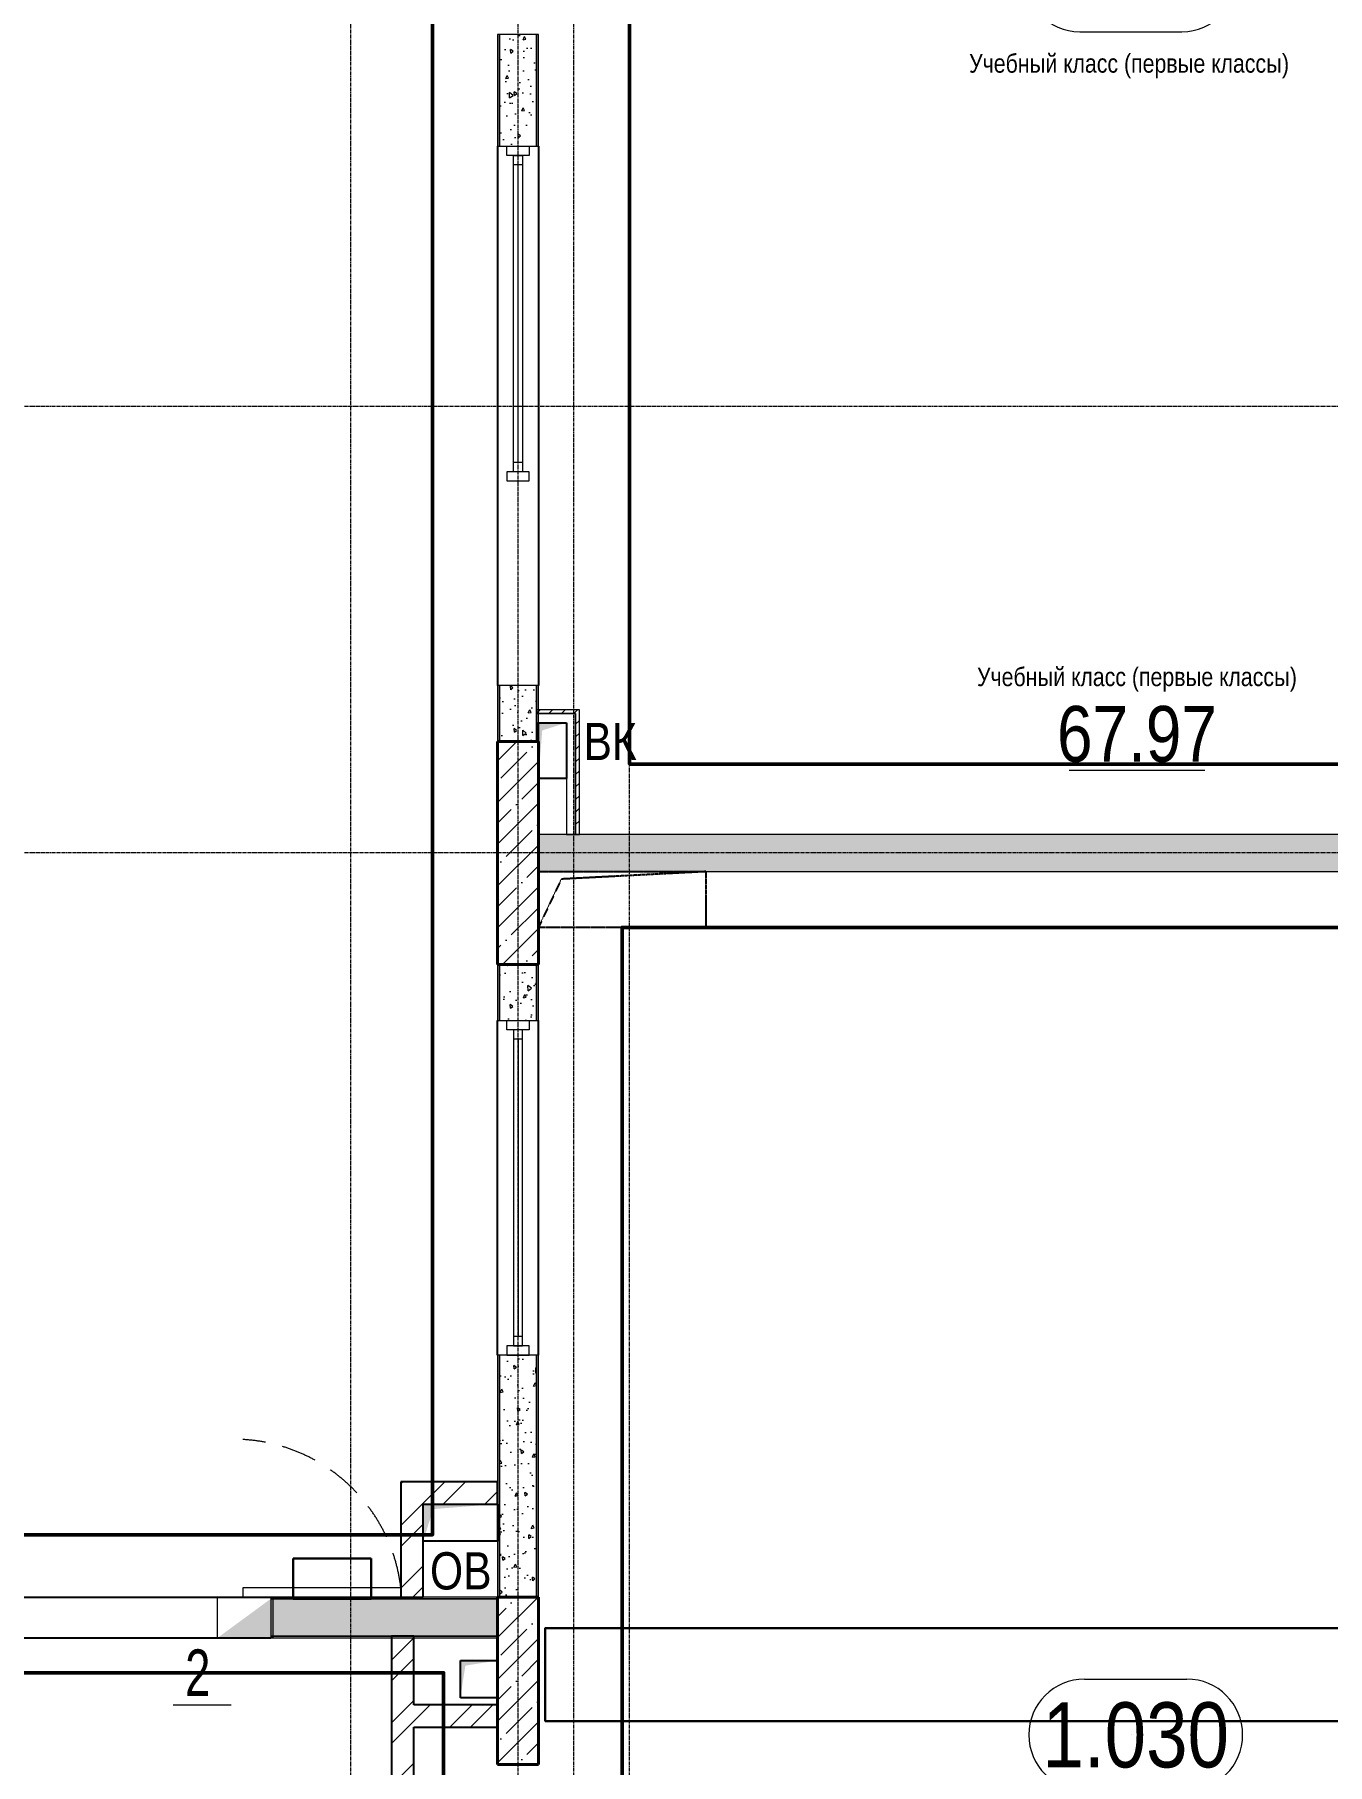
# Model space of a CAD drawing. Header units: millimetres. Extents: x -7155 to 483283, y -227682 to 148426.
# Drawn here: x 9700 to 16653, y 38000 to 47300 of the extents above; entities that cross this region are included whole.
import ezdxf
from ezdxf.enums import TextEntityAlignment as Align

# ---------------------------------------------------------------- set-up
doc = ezdxf.new("R2010")
doc.units = ezdxf.units.MM
for name, pattern in [('CENTER2', [28.575, 19.05, -3.175, 3.175, -3.175]), ('DASHED', [19.05, 12.7, -6.35]), ('HIDDEN', [9.525, 6.35, -3.175]), ('HIDDEN2', [4.7625, 3.175, -1.5875])]:
    doc.linetypes.add(name, pattern=pattern)
doc.layers.get('Defpoints').update_dxf_attribs({"color": 140})
for name, color, linetype, lineweight, true_color in [('A-AREA', 7, 'Continuous', 15, 0x7f7f7f), ('АР_Оси_РД_100', 7, 'Continuous', 0, 0x525252), ('МАГНИТЫ', 7, 'Continuous', 0, 0xd100d1), ('РД_Витраж_вн', 7, 'Continuous', 25, 0x148aff), ('РД_Оси_100', 7, 'Continuous', 0, 0x525252), ('РД_проем_инж перемыч_фахверк', 7, 'Continuous', 18, 0xff1f1f)]:
    doc.layers.add(name, color=color, linetype=linetype, lineweight=lineweight, true_color=true_color)
for name, color, linetype, lineweight in [('АР_Area', 5, 'Continuous', 5), ('АР_Двери_внутренние_антипаника', 7, 'Continuous', 0), ('АР_Колонны', 70, 'Continuous', 30), ('АР_Окна', 4, 'Continuous', 5), ('АР_Отв. марка', 4, 'Continuous', 9), ('АР_площадь пом', 5, 'Continuous', 5), ('АР_Стены ГКЛ', 1, 'Continuous', 15), ('АР_Стены ЖБ', 7, 'Continuous', 30), ('АР_Стены кирпич', 32, 'Continuous', 25), ('АР_Стены ПЕНОблок', 52, 'Continuous', 20), ('АР_Тонкая', 254, 'Continuous', 5), ('АР_Штриховка', 8, 'Continuous', 0), ('ВК_Шахты', 5, 'Continuous', 9), ('ОВ_Отопление', 30, 'Continuous', 5), ('осново', 7, 'Continuous', 30), ('СС_Отверстия', 72, 'Continuous', 9)]:
    doc.layers.add(name, color=color, linetype=linetype, lineweight=lineweight)
doc.layers.add('РД_Проем', color=230, linetype='Continuous', lineweight=0, plot=False)
doc.styles.add('Arial0', font='arial.ttf')
doc.styles.add('style1', font='ARIALN.TTF')

# ---------------------------------------------------------------- blocks, each defined once
blk = doc.blocks.new('СОШ_2200_АР_ОСИ_М100_28.05.24')
at = {"layer": 'АР_Оси_РД_100', "linetype": 'CENTER2'}
for p, q in [((29555, 45300), (-5954.958, 45300)), ((29555, 42900), (-5954.958, 42900))]:
    blk.add_line(p, q, dxfattribs=at)
for points in [[(11400, 139938.679), (11400, -6155)], [(12000.12, -6155), (12300, -5755), (12300, 139538.679), (12000, 139938.679)], [(12600, -6155), (12600, 139938.679)], [(13200, -6155), (12900, -5755), (12900, 139538.679), (13220.167, 139939.357)]]:
    blk.add_lwpolyline(points, dxfattribs=at)
blk = doc.blocks.new('MOK-МаркаПом_овал_ареал')
for p, q in [((-2.75, 3), (2.75, 3)), ((-2.75, -3), (2.75, -3))]:
    blk.add_line(p, q)
for centre, radius, start, end in [((-2.75, 0), 3, 90, 270), ((2.75, 0), 3, 270, 90), ((-3.75, 0), 3.5, 0, 0.00095)]:
    blk.add_arc(centre, radius, start, end)
at = {"color": 0, "style": 'style1'}
blk.add_attdef('АР-ПОМЕЩЕНИЕ:НОМЕР', text='', height=3.5, dxfattribs=at).set_placement((0, 0), align=Align.MIDDLE)
blk = doc.blocks.new('MOK-МаркаПомещения1')
at = {"layer": 'A-AREA', "color": 0}
blk.add_line((-3.651, -1.944), (3.649, -1.944), dxfattribs=at)
at = {"layer": 'A-AREA', "color": 0, "style": 'style1'}
blk.add_attdef('АР-ПОМЕЩЕНИЕ:ПЛОЩАДЬ', text='', height=3, dxfattribs=at).set_placement((0, 0), align=Align.MIDDLE)
blk = doc.blocks.new('MOK-МаркаПроема инж.')
blk.add_line((-1.328, -1.754), (1.802, -1.754))
at = {"color": 0, "style": 'Arial0', "width": 0.7}
blk.add_attdef('АР-ПРОЕМ:Коробка', text='', height=2.5, dxfattribs=at).set_placement((0, 0), align=Align.MIDDLE)

msp = doc.modelspace()

# ---------------------------------------------------------------- hatches: boundary and pattern name
at = {"layer": 'АР_Стены ГКЛ', "linetype": 'Continuous', "lineweight": 0, "true_color": 0x000000}
h = msp.add_hatch(dxfattribs=at)
h.set_pattern_fill('ANSI31', color=18, scale=15, angle=-360, style=0)
h.paths.add_polyline_path([(12400, 43670), (12400, 43650), (12610, 43650), (12630, 43670)], flags=0)
h = msp.add_hatch(dxfattribs=at)
h.set_pattern_fill('ANSI31', color=18, scale=15, angle=-360, style=0)
h.paths.add_polyline_path([(12630, 43670), (12610, 43650), (12610, 43000), (12630, 43000)], flags=0)
at = {"layer": 'АР_Штриховка', "linetype": 'Continuous', "lineweight": 0, "true_color": 0x000000}
h = msp.add_hatch(dxfattribs=at)
h.set_pattern_fill('AR-CONC', color=18, angle=-315, style=0)
h.paths.add_polyline_path([(12400, 47300), (12200, 47300), (12200, 46700), (12400, 46700)], flags=0)
h.paths.add_polyline_path([(12400, 43800), (12200, 43800), (12200, 43500), (12400, 43500)], flags=0)
at = {"layer": 'АР_Штриховка', "linetype": 'Continuous', "lineweight": 5, "true_color": 0x000000}
h = msp.add_hatch(dxfattribs=at)
h.set_pattern_fill('ANSI35', color=18, scale=25, style=0)
h.paths.add_polyline_path([(12190, 42300), (12410, 42300), (12410, 43500), (12190, 43500)], flags=0)
at = {"layer": 'АР_Штриховка', "linetype": 'Continuous', "lineweight": 0, "true_color": 0x000000}
h = msp.add_hatch(dxfattribs=at)
h.set_pattern_fill('AR-CONC', color=18, angle=405, style=0)
h.paths.add_polyline_path([(19980, 42800), (19980, 43000), (12410, 43000), (12410, 42800)], flags=0)
h = msp.add_hatch(dxfattribs=at)
h.set_pattern_fill('AR-CONC', color=18, angle=45, style=0)
h.paths.add_polyline_path([(12200, 38900), (12400, 38900), (12400, 40200), (12200, 40200)], flags=0)
h.paths.add_polyline_path([(12200, 42000), (12400, 42000), (12400, 42300), (12200, 42300)], flags=0)
h = msp.add_hatch(dxfattribs=at)
h.set_pattern_fill('ANSI32', color=18, scale=25, angle=1.3e-14, style=0)
h.paths.add_polyline_path([(11670, 38900), (11790, 38900), (11790, 39400), (11670, 39520)], flags=0)
h = msp.add_hatch(dxfattribs=at)
h.set_pattern_fill('ANSI32', color=18, scale=25, style=0)
h.paths.add_polyline_path([(11670, 39520), (11790, 39400), (12190, 39400), (12190, 39520)], flags=0)
h = msp.add_hatch(dxfattribs=at)
h.set_pattern_fill('AR-CONC', color=18, angle=405, style=0)
h.paths.add_polyline_path([(12190, 38690), (12190, 38890), (11790, 38890), (11790, 38690)], flags=0)
h.paths.add_polyline_path([(11790, 38690), (11790, 38890), (10970, 38890), (10970, 38690)], flags=0)
h.paths.add_polyline_path([(8970, 38690), (8970, 38890), (8310, 38890), (8310, 38690)], flags=0)
h.paths.add_polyline_path([(8310, 38690), (8310, 38890), (7900, 38890), (7850, 38826.7), (7900, 38690)], flags=0)
at = {"layer": 'АР_Штриховка', "linetype": 'Continuous', "lineweight": 5, "true_color": 0x000000}
h = msp.add_hatch(dxfattribs=at)
h.set_pattern_fill('ANSI35', color=18, scale=25, style=0)
h.paths.add_polyline_path([(12190, 38000), (12410, 38000), (12410, 38900), (12190, 38900)], flags=0)
at = {"layer": 'АР_Штриховка', "linetype": 'Continuous', "lineweight": 0, "true_color": 0x000000}
h = msp.add_hatch(dxfattribs=at)
h.set_pattern_fill('ANSI32', color=18, scale=25, style=0)
h.paths.add_polyline_path([(11620, 36080), (11740, 36200), (11740, 36280), (11620, 36280)], flags=0)
h.paths.add_polyline_path([(11620, 36880), (11740, 36880), (11710, 36960), (11620, 37000)], flags=0)
h.paths.add_polyline_path([(11620, 37600), (11740, 37600), (11740, 38200), (11710, 38280), (11620, 38320)], flags=0)
h.paths.add_polyline_path([(11620, 38320), (11710, 38280), (11740, 38320), (11740, 38690), (11620, 38690)], flags=0)
h = msp.add_hatch(dxfattribs=at)
h.set_pattern_fill('ANSI32', color=18, scale=25, angle=360, style=0)
h.paths.add_polyline_path([(12190, 38200), (12190, 38320), (11740, 38320), (11710, 38280), (11740, 38200)], flags=0)
at = {"layer": 'СС_Отверстия', "linetype": 'Continuous', "lineweight": 5, "true_color": 0x000000}
for points in [[(10983.7, 38680), (10983.7, 38900), (10833.7, 38790)], [(10683.7, 38680), (10983.7, 38680), (10833.7, 38790)]]:
    msp.add_hatch(color=18, dxfattribs=at).paths.add_polyline_path(points, flags=0)

# ---------------------------------------------------------------- linework, layer by layer
at = {"color": 18, "linetype": 'Continuous', "true_color": 0x000000}
for p, q in [((12410, 43300), (12410, 43600)), ((12410, 43600), (12560, 43600)), ((12560, 43600), (12560, 43300)), ((12560, 43300), (12410, 43300)), ((11790, 39200), (11790, 39400)), ((11790, 39400), (12190, 39400)), ((12190, 39400), (12190, 39200)), ((12190, 39200), (11790, 39200)), ((11990, 38358.3), (11990, 38558.3)), ((11990, 38558.3), (12190, 38558.3)), ((12190, 38558.3), (12190, 38358.3)), ((12190, 38358.3), (11990, 38358.3))]:
    msp.add_line(p, q, dxfattribs=at)
at = {"color": 18, "linetype": 'HIDDEN', "ltscale": 0.07, "true_color": 0x000000}
for p, q in [((12410, 42800), (13310, 42800)), ((12410, 42500), (12410, 42800)), ((13310, 42800), (12532.9, 42759.6)), ((13310, 42800), (13310, 42500)), ((12532.9, 42759.6), (12410, 42500)), ((13310, 42500), (12410, 42500))]:
    msp.add_line(p, q, dxfattribs=at)
at = {"color": 1, "lineweight": 50}
for points in [[(8308, 63335), (13325, 63335), (13325, 67891), (19479, 67891), (19479, 61626), (11841, 61626), (11841, 39235), (8263, 39235), (8308, 63335)], [(12013, 13770), (8049, 13770), (8049, 23114), (8049, 23114), (340.2, 23121.1), (340.2, 26400), (8107, 26400), (8107, 38493), (11900, 38493), (11906.3, 33940.1), (11084, 33940.1), (11084, 32130), (11084, 25094), (20554, 25094), (20520, 26066), (26487, 26066), (26487, 25653), (27232, 25653), (27232, 22077), (26434, 22077), (26434, 21700), (11906, 21700), (11906, 13770)]]:
    msp.add_lwpolyline(points, dxfattribs=at)
for points in [[(19540, 43378), (12900, 43378), (12900, 51741), (19540, 51741)], [(19632, 34072), (12860, 34072), (12860, 42500), (19632, 42500)]]:
    msp.add_lwpolyline(points, close=True, dxfattribs=at)
at = {"color": 18, "linetype": 'Continuous', "true_color": 0x000000}
for points in [[(12410, 43300), (12410, 43600), (12430.2, 43559), (12560, 43600)], [(11790, 39200), (11790, 39400), (11843.9, 39372.7), (12190, 39400)], [(11990, 38358.3), (11990, 38558.3), (12016.9, 38531), (12190, 38558.3)]]:
    msp.add_solid(points, dxfattribs=at)
at = {"layer": 'АР_Двери_внутренние_антипаника', "color": 18, "lineweight": 0, "true_color": 0x000000}
for p, q in [((11670, 38950), (10820, 38950)), ((10820, 38950), (10820, 38900)), ((10820, 38900), (11670, 38900)), ((11670, 38900), (11670, 38950))]:
    msp.add_line(p, q, dxfattribs=at)
at = {"layer": 'АР_Двери_внутренние_антипаника', "color": 18, "linetype": 'DASHED', "lineweight": 0, "ltscale": 15, "true_color": 0x000000}
msp.add_arc((10770.7, 38842.3), 905.7, 6.83097, 86.87872, dxfattribs=at)
at = {"layer": 'АР_Колонны', "color": 18, "linetype": 'HIDDEN2', "lineweight": 25, "true_color": 0x000000}
for p, q in [((12190, 43500), (12410, 43500)), ((12190, 42300), (12190, 43500)), ((12410, 43500), (12410, 42300)), ((12410, 42300), (12190, 42300)), ((12190, 38900), (12410, 38900)), ((12190, 38000), (12190, 38900)), ((12410, 38900), (12410, 38000)), ((12410, 38000), (12190, 38000))]:
    msp.add_line(p, q, dxfattribs=at)
at = {"layer": 'АР_Колонны', "color": 18, "linetype": 'Continuous', "lineweight": 30, "true_color": 0x000000}
for p, q in [((12410, 43500), (12190, 43500)), ((12190, 43500), (12190, 42300)), ((12410, 42300), (12410, 43500)), ((12190, 42300), (12410, 42300)), ((12410, 38900), (12190, 38900)), ((12190, 38900), (12190, 38000)), ((12410, 38000), (12410, 38900)), ((12190, 38000), (12410, 38000))]:
    msp.add_line(p, q, dxfattribs=at)
at = {"layer": 'АР_Окна', "color": 18, "linetype": 'Continuous', "lineweight": 5, "true_color": 0x000000}
for p, q in [((12190, 44900), (12190, 46700)), ((12410, 44900), (12410, 46700)), ((12325, 46600), (12275, 46600)), ((12300, 45000), (12300, 46600)), ((12325, 45000), (12275, 45000)), ((12190, 42000), (12190, 40200)), ((12410, 42000), (12410, 40200)), ((12325, 41900), (12275, 41900)), ((12300, 41900), (12300, 40300)), ((12325, 40300), (12275, 40300))]:
    msp.add_line(p, q, dxfattribs=at)
for points in [[(12240, 46650), (12240, 46700), (12360, 46700), (12360, 46650)], [(12325, 44950), (12275, 44950), (12275, 46650), (12325, 46650)], [(12240, 44950), (12240, 44900), (12360, 44900), (12360, 44950)], [(12240, 41950), (12240, 42000), (12360, 42000), (12360, 41950)], [(12325, 41950), (12275, 41950), (12275, 40250), (12325, 40250)], [(12240, 40250), (12240, 40200), (12360, 40200), (12360, 40250)]]:
    msp.add_lwpolyline(points, close=True, dxfattribs=at)
at = {"layer": 'АР_Стены ГКЛ', "color": 18, "linetype": 'Continuous', "lineweight": 5, "true_color": 0x000000}
for p, q in [((12400, 43670), (12400, 43650)), ((12630, 43670), (12400, 43670)), ((12400, 43650), (12400, 43600)), ((12610, 43650), (12400, 43650)), ((12400, 43650), (12610, 43650)), ((12610, 43000), (12610, 43650)), ((12610, 43650), (12610, 43000)), ((12630, 43000), (12630, 43670)), ((12400, 43600), (12560, 43600)), ((12560, 43600), (12560, 43000)), ((12560, 43000), (12610, 43000)), ((12610, 43000), (12630, 43000))]:
    msp.add_line(p, q, dxfattribs=at)
at = {"layer": 'АР_Стены ЖБ', "color": 18, "linetype": 'Continuous', "lineweight": 40, "true_color": 0x000000}
for p, q in [((12410, 43500), (12190, 43500)), ((12190, 43500), (12190, 42300)), ((12410, 42300), (12410, 43500)), ((12190, 42300), (12410, 42300)), ((12410, 38900), (12190, 38900)), ((12190, 38900), (12190, 38000)), ((12410, 38000), (12410, 38900)), ((12190, 38000), (12410, 38000))]:
    msp.add_line(p, q, dxfattribs=at)
at = {"layer": 'АР_Стены кирпич', "color": 18, "linetype": 'Continuous', "lineweight": 25, "true_color": 0x000000}
for p, q in [((11670, 39520), (11670, 38900)), ((12190, 39520), (11670, 39520)), ((12190, 39400), (12190, 39520)), ((11790, 38900), (11790, 39400)), ((11790, 39400), (12190, 39400)), ((11670, 38900), (11790, 38900)), ((11740, 38690), (11620, 38690)), ((11620, 38690), (11620, 38320)), ((11740, 38320), (11740, 38690)), ((11620, 38320), (11620, 37600)), ((12190, 38320), (11740, 38320)), ((12190, 38200), (12190, 38320)), ((11740, 37600), (11740, 38200)), ((11740, 38200), (12190, 38200))]:
    msp.add_line(p, q, dxfattribs=at)
at = {"layer": 'АР_Стены ПЕНОблок', "color": 18, "linetype": 'Continuous', "lineweight": 20, "true_color": 0x000000}
for p, q in [((12400, 47300), (12200, 47300)), ((12200, 47300), (12200, 46700)), ((12400, 46700), (12400, 47300)), ((12200, 46700), (12400, 46700)), ((12400, 43800), (12200, 43800)), ((12200, 43800), (12200, 43500)), ((12400, 43500), (12400, 43800)), ((12200, 43500), (12400, 43500)), ((19980, 43000), (12410, 43000)), ((12410, 43000), (12410, 42800)), ((12410, 42800), (19980, 42800)), ((12400, 42300), (12200, 42300)), ((12200, 42300), (12200, 42000)), ((12400, 42000), (12400, 42300)), ((12200, 42000), (12400, 42000)), ((12400, 40200), (12200, 40200)), ((12200, 40200), (12200, 38900)), ((12400, 38900), (12400, 40200)), ((11790, 38890), (10970, 38890)), ((10970, 38890), (10970, 38690)), ((12190, 38890), (11790, 38890)), ((12190, 38690), (12190, 38890)), ((12200, 38900), (12400, 38900)), ((10970, 38690), (11790, 38690)), ((11790, 38690), (12190, 38690))]:
    msp.add_line(p, q, dxfattribs=at)
at = {"layer": 'АР_Тонкая', "color": 18, "linetype": 'Continuous', "lineweight": 0, "true_color": 0x000000}
for p, q in [((12200, 47300), (12190, 47300)), ((12190, 47300), (12190, 46700)), ((12200, 46700), (12200, 47300)), ((12410, 47300), (12400, 47300)), ((12400, 47300), (12400, 46700)), ((12410, 46700), (12410, 47300)), ((12190, 46700), (12200, 46700)), ((12400, 46700), (12410, 46700)), ((12200, 43800), (12190, 43800)), ((12190, 43800), (12190, 43500)), ((12200, 43500), (12200, 43800)), ((12410, 43800), (12400, 43800)), ((12400, 43800), (12400, 43500)), ((12410, 43500), (12410, 43800)), ((12190, 43500), (12200, 43500)), ((12400, 43500), (12410, 43500)), ((12200, 42300), (12190, 42300)), ((12190, 42300), (12190, 42000)), ((12200, 42000), (12200, 42300)), ((12410, 42300), (12400, 42300)), ((12400, 42300), (12400, 42000)), ((12410, 42000), (12410, 42300)), ((12190, 42000), (12200, 42000)), ((12400, 42000), (12410, 42000)), ((12200, 40200), (12190, 40200)), ((12190, 40200), (12190, 38900)), ((12200, 38900), (12200, 40200)), ((12410, 40200), (12400, 40200)), ((12400, 40200), (12400, 38900)), ((12410, 38900), (12410, 40200)), ((11790, 38900), (10970, 38900)), ((10970, 38900), (10970, 38890)), ((10970, 38890), (11790, 38890)), ((12190, 38900), (11790, 38900)), ((11790, 38890), (12190, 38890)), ((12190, 38890), (12190, 38900)), ((12190, 38900), (12200, 38900)), ((12400, 38900), (12410, 38900)), ((11790, 38690), (10970, 38690)), ((10970, 38690), (10970, 38680)), ((12190, 38690), (11790, 38690)), ((12190, 38680), (12190, 38690)), ((10970, 38680), (11790, 38680)), ((11790, 38680), (12190, 38680))]:
    msp.add_line(p, q, dxfattribs=at)
at = {"layer": 'МАГНИТЫ', "color": 18, "lineweight": 30, "true_color": 0x000000}
for p, q in [((11510, 39106.7), (11090.3, 39106.7)), ((11090.3, 39106.7), (11090.3, 38890)), ((11510, 39106.7), (11090.3, 39106.7)), ((11090.3, 39106.7), (11090.3, 38890)), ((11510, 38890), (11510, 39106.7)), ((11510, 38890), (11510, 39106.7)), ((11090.3, 38890), (11510, 38890)), ((11090.3, 38890), (11510, 38890))]:
    msp.add_line(p, q, dxfattribs=at)
at = {"layer": 'осново', "color": 3}
msp.add_lwpolyline([(20000, 38733.1), (12446.9, 38733.1), (12446.9, 38233.1), (20000, 38233.1)], close=True, dxfattribs=at)
at = {"layer": 'РД_Витраж_вн', "color": 18, "linetype": 'Continuous', "lineweight": 25, "true_color": 0x000000}
for p, q in [((12190, 46700), (12190, 43800)), ((12410, 46700), (12410, 43800)), ((12190, 40200), (12190, 42000)), ((12410, 40200), (12410, 42000)), ((8970, 38900), (10970, 38900)), ((8970, 38680), (10970, 38680))]:
    msp.add_line(p, q, dxfattribs=at)
at = {"layer": 'РД_Проем', "color": 18, "linetype": 'Continuous', "lineweight": 0, "true_color": 0x000000}
for p, q in [((12190, 46700), (12190, 43800)), ((12410, 46700), (12410, 43800)), ((12190, 40200), (12190, 42000)), ((12410, 40200), (12410, 42000)), ((8970, 38900), (10970, 38900)), ((8970, 38680), (10970, 38680))]:
    msp.add_line(p, q, dxfattribs=at)
at = {"layer": 'РД_проем_инж перемыч_фахверк', "color": 18, "linetype": 'Continuous', "lineweight": 18, "true_color": 0x000000}
for p, q in [((12190, 46700), (12190, 43800)), ((12410, 46700), (12410, 43800)), ((12190, 42000), (12190, 40200)), ((12410, 42000), (12410, 40200)), ((8970, 38900), (10970, 38900)), ((8970, 38680), (10970, 38680))]:
    msp.add_line(p, q, dxfattribs=at)
at = {"layer": 'СС_Отверстия', "color": 18, "linetype": 'Continuous', "lineweight": 9, "true_color": 0x000000}
for p, q in [((10983.7, 38900), (10683.7, 38900)), ((10683.7, 38680), (10683.7, 38900)), ((10983.7, 38680), (10983.7, 38900)), ((10983.7, 38680), (10683.7, 38680))]:
    msp.add_line(p, q, dxfattribs=at)

# ---------------------------------------------------------------- block references
at = {"layer": 'АР_Area', "color": 18, "linetype": 'Continuous', "lineweight": 5, "true_color": 0x000000}
ref = msp.add_blockref('MOK-МаркаПом_овал_ареал', (15596, 47615.5), dxfattribs=dict(at, xscale=100, yscale=100, zscale=100))
ref.add_attrib('АР-ПОМЕЩЕНИЕ:НОМЕР', '1.032', dxfattribs={"layer": '0', "color": 0, "height": 350, "style": 'style1'}).set_placement((15596, 47615.5), align=Align.MIDDLE)
ref.add_attrib('АР-ПОМЕЩЕНИЕ:НАИМЕНОВАНИЕ', 'Учебный класс (первые классы)', dxfattribs={"layer": 'Defpoints', "color": 2, "height": 100, "style": 'style1'}).set_placement((15586.6, 47134.1), align=Align.MIDDLE)
ref = msp.add_blockref('MOK-МаркаПом_овал_ареал', (15622.4, 38158.9), dxfattribs=dict(at, xscale=100, yscale=100, zscale=100))
ref.add_attrib('АР-ПОМЕЩЕНИЕ:НОМЕР', '1.030', dxfattribs={"layer": '0', "color": 0, "height": 350, "style": 'style1'}).set_placement((15622.4, 38158.9), align=Align.MIDDLE)
ref.add_attrib('АР-ПОМЕЩЕНИЕ:НАИМЕНОВАНИЕ', 'Учебный класс (первые классы)', dxfattribs={"layer": 'Defpoints', "color": 2, "height": 100, "style": 'style1'}).set_placement((15613, 37677.5), align=Align.MIDDLE)
at = {"layer": 'АР_Отв. марка', "color": 18, "linetype": 'Continuous', "lineweight": 9, "true_color": 0x000000, "xscale": 100, "yscale": 100, "zscale": 100}
msp.add_blockref('MOK-МаркаПроема инж.', (10577.7, 38494.9), dxfattribs=at).add_auto_attribs({'АР-ПРОЕМ:Коробка': '2'})
at = {"layer": 'АР_площадь пом', "color": 18, "linetype": 'Continuous', "lineweight": 5, "true_color": 0x000000}
ref = msp.add_blockref('MOK-МаркаПомещения1', (15629, 43540.5), dxfattribs=dict(at, xscale=100, yscale=100, zscale=100))
ref.add_attrib('АР-ПОМЕЩЕНИЕ:НАИМЕНОВАНИЕ', 'Учебный класс (первые классы)', dxfattribs={"layer": 'Defpoints', "height": 100, "style": 'style1'}).set_placement((15629, 43836.1), align=Align.MIDDLE)
ref.add_attrib('АР-ПОМЕЩЕНИЕ:ПЛОЩАДЬ', '67.97', dxfattribs={"layer": 'A-AREA', "color": 0, "height": 300, "style": 'style1'}).set_placement((15629, 43540.5), align=Align.MIDDLE)
at = {"layer": 'РД_Оси_100'}
msp.add_blockref('СОШ_2200_АР_ОСИ_М100_28.05.24', (0, 0), dxfattribs=at)

# ---------------------------------------------------------------- texts
at = {"layer": 'ВК_Шахты', "color": 18, "lineweight": 50, "true_color": 0x000000, "style": 'style1'}
msp.add_text('ВК', height=200, dxfattribs=at).set_placement((12652.2, 43399.6))
at = {"layer": 'ОВ_Отопление', "color": 18, "lineweight": 50, "true_color": 0x000000, "style": 'style1'}
msp.add_text('ОВ', height=200, dxfattribs=at).set_placement((11826.6, 38940.6))

doc.saveas('drawing.dxf')
